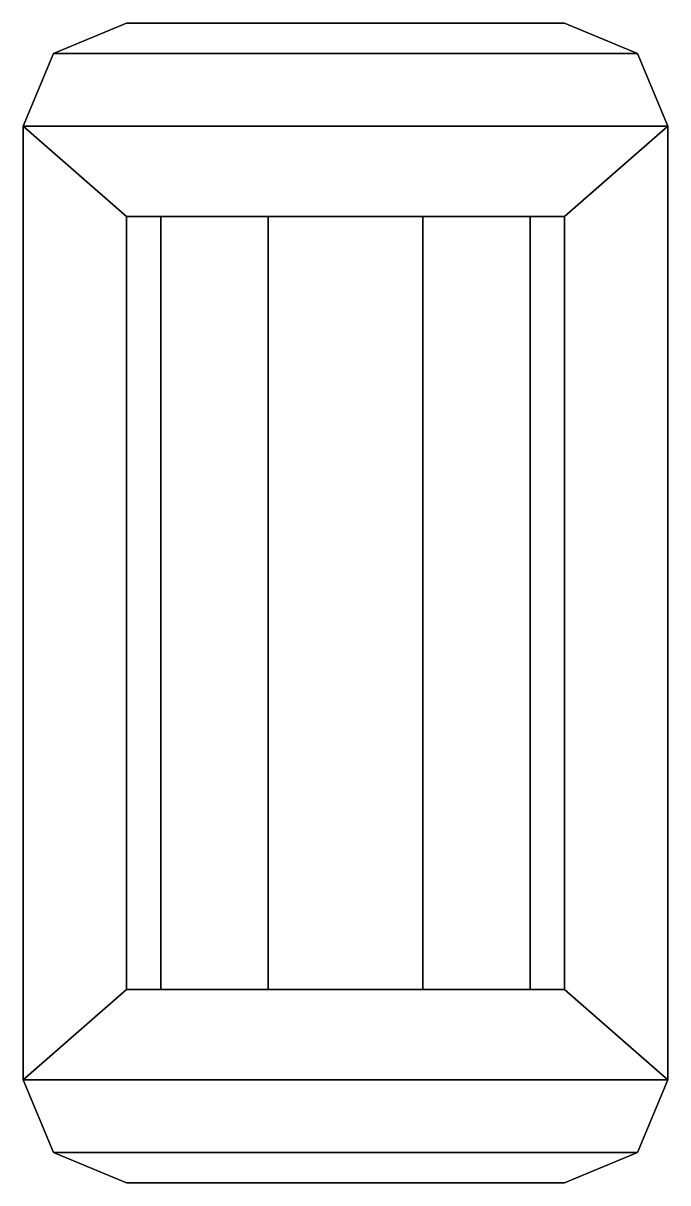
# Model space of a CAD drawing. Header units: millimetres. Extents: x -0.13 to 2.79, y -1.02 to 1.98.
# Drawn here: x -0.125 to 0.125, y -0.225 to 0.225 of the extents above.
import ezdxf

# ---------------------------------------------------------------- set-up
doc = ezdxf.new("R2010")
doc.units = ezdxf.units.MM

msp = doc.modelspace()

# ---------------------------------------------------------------- linework, layer by layer
for points in [[(-0.085, 0.225), (-0.11328, 0.21328), (-0.11328, 0.21328, 0.03), (-0.085, 0.225, 0.03)], [(-0.085, 0.225, 0.03), (-0.11328, 0.21328, 0.03), (0.11328, 0.21328, 0.03), (0.085, 0.225, 0.03)], [(0.085, 0.225, 0.03), (0.085, 0.225), (-0.085, 0.225), (-0.085, 0.225, 0.03)], [(0.11328, 0.21328), (0.085, 0.225), (0.085, 0.225, 0.03), (0.11328, 0.21328, 0.03)], [(-0.11328, 0.21328), (-0.125, 0.185), (-0.125, 0.185, 0.03), (-0.11328, 0.21328, 0.03)], [(-0.11328, 0.21328, 0.03), (-0.125, 0.185, 0.03), (0.125, 0.185, 0.03), (0.11328, 0.21328, 0.03)], [(0.125, 0.185), (0.11328, 0.21328), (0.11328, 0.21328, 0.03), (0.125, 0.185, 0.03)], [(-0.125, 0.185), (-0.125, -0.185), (-0.125, -0.185, 0.03), (-0.125, 0.185, 0.03)], [(-0.125, 0.185, 0.03), (-0.085, 0.15, 0.03), (0.085, 0.15, 0.03), (0.125, 0.185, 0.03)], [(-0.125, 0.185, 0.03), (-0.125, -0.185, 0.03), (-0.085, -0.15, 0.03), (-0.085, 0.15, 0.03)], [(0.085, -0.15, 0.03), (0.125, -0.185, 0.03), (0.125, 0.185, 0.03), (0.085, 0.15, 0.03)], [(0.125, -0.185, 0.03), (0.125, -0.185), (0.125, 0.185), (0.125, 0.185, 0.03)], [(0.07163, 0.15, 0.10575), (0.085, 0.15, 0.03), (-0.085, 0.15, 0.03), (-0.07163, 0.15, 0.10575)], [(-0.085, 0.15, 0.03), (-0.085, -0.15, 0.03), (-0.07163, -0.15, 0.10575), (-0.07163, 0.15, 0.10575)], [(0.03, 0.15, 0.115), (0.07163, 0.15, 0.10575), (-0.07163, 0.15, 0.10575), (-0.03, 0.15, 0.115)], [(-0.07163, 0.15, 0.10575), (-0.07163, -0.15, 0.10575), (-0.03, -0.15, 0.115), (-0.03, 0.15, 0.115)], [(-0.03, 0.15, 0.115), (-0.03, -0.15, 0.115), (0.03, -0.15, 0.115), (0.03, 0.15, 0.115)], [(0.03, -0.15, 0.115), (0.07163, -0.15, 0.10575), (0.07163, 0.15, 0.10575), (0.03, 0.15, 0.115)], [(0.07163, -0.15, 0.10575), (0.085, -0.15, 0.03), (0.085, 0.15, 0.03), (0.07163, 0.15, 0.10575)], [(-0.085, -0.15, 0.03), (-0.125, -0.185, 0.03), (0.125, -0.185, 0.03), (0.085, -0.15, 0.03)], [(-0.07163, -0.15, 0.10575), (-0.085, -0.15, 0.03), (0.085, -0.15, 0.03), (0.07163, -0.15, 0.10575)], [(-0.03, -0.15, 0.115), (-0.07163, -0.15, 0.10575), (0.07163, -0.15, 0.10575), (0.03, -0.15, 0.115)], [(-0.125, -0.185), (-0.11328, -0.21328), (-0.11328, -0.21328, 0.03), (-0.125, -0.185, 0.03)], [(0.11328, -0.21328, 0.03), (0.125, -0.185, 0.03), (-0.125, -0.185, 0.03), (-0.11328, -0.21328, 0.03)], [(0.11328, -0.21328), (0.125, -0.185), (0.125, -0.185, 0.03), (0.11328, -0.21328, 0.03)], [(-0.11328, -0.21328), (-0.085, -0.225), (-0.085, -0.225, 0.03), (-0.11328, -0.21328, 0.03)], [(0.085, -0.225, 0.03), (0.11328, -0.21328, 0.03), (-0.11328, -0.21328, 0.03), (-0.085, -0.225, 0.03)], [(0.085, -0.225), (0.11328, -0.21328), (0.11328, -0.21328, 0.03), (0.085, -0.225, 0.03)], [(-0.085, -0.225, 0.03), (-0.085, -0.225), (0.085, -0.225), (0.085, -0.225, 0.03)]]:
    msp.add_3dface(points)

doc.saveas('drawing.dxf')
